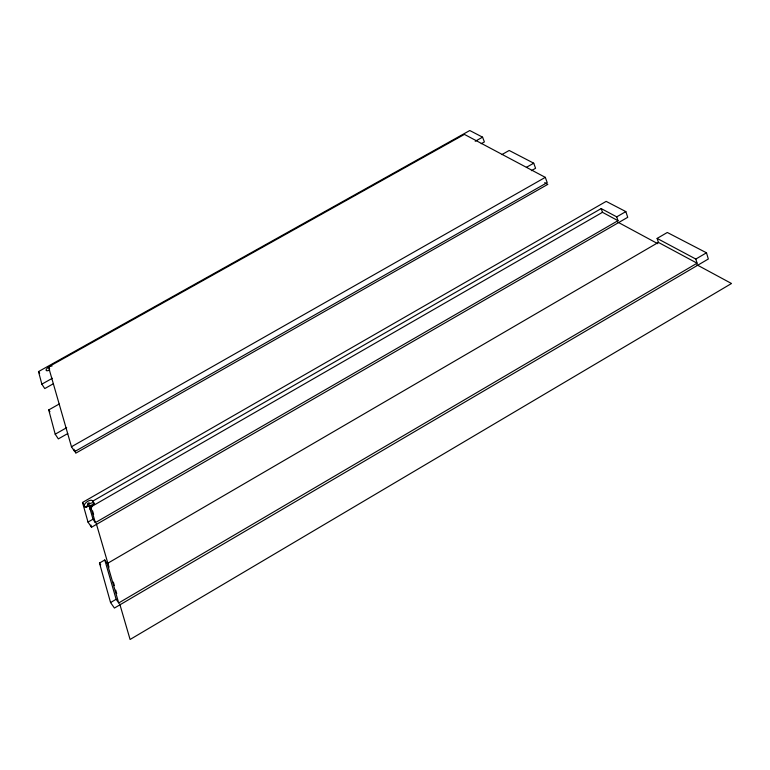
<?xml version="1.0" encoding="UTF-8"?>
<svg xmlns="http://www.w3.org/2000/svg" width="770" height="770" viewBox="0 0 770 770"><rect width="100%" height="100%" fill="white"/><g stroke="black" fill="none" stroke-linecap="round" stroke-linejoin="round"><path stroke-width="1.16" d="M90.263 507.709L91.495 506.285L92.256 506.362L91.024 507.786L89.339 506.419M118.695 602.958L697.081 263.196L695.82 259.057L657.128 238.411L667.311 232.482L706.485 252.801L708.323 259.009L114.422 608.059L110.562 602.554L99.484 563.062L104.778 559.973L107.242 563.544L118.695 602.958L116.135 599.281L104.778 559.973M110.562 602.554L116.135 599.281M695.82 259.057L706.485 252.801M107.242 563.544L658.398 242.396L697.081 263.196M88.001 522.079L82.496 502.463L606.173 201.384L625.837 211.596L627.723 217.313L91.524 527.248L88.001 522.079L93.006 519.192L89.166 505.909A4.861 2.32 -34.2 0 1 84.325 506.006L85.075 507.103M84.325 506.006A4.861 2.32 -34.2 0 1 87.819 501.28A4.861 2.32 -34.2 0 1 92.669 501.183L601.187 208.583L616.722 216.861L625.837 211.596M93.006 519.192L95.345 522.638L617.992 220.672L616.722 216.861M89.695 506.862A1.049 0.501 -34.2 0 1 89.551 506.063A1.049 0.501 -34.2 0 1 90.918 505.438L94.392 503.734L92.669 501.183M617.992 220.672L602.467 212.318L90.793 506.987L95.345 522.638M71.475 446.754L545.304 177.36L547.201 182.606L74.69 451.586L71.475 446.754L48.5 366.915L464.425 134.394L545.304 177.36M67.76 433.548L58.347 438.89L55.199 434.193L66.692 427.677M526.401 167.331L533.716 163.192L535.574 168.293L531.387 170.671M55.199 434.193L48.731 409.929L59.194 404.029M501.867 154.597L509.191 150.468L533.716 163.192M53.159 383.864L44.766 388.571L41.849 384.153L38.5 371.592L469.787 130.525L482.569 137.166L484.388 141.921L481.24 143.682M41.849 384.153L52.341 378.272M475.215 141.276L482.569 137.166M89.686 506.862L91.024 507.796M544.679 182.644L547.826 184.348L75.749 453.183L75.085 450.883M617.819 222.135L657.83 243.724M696.773 264.755L731.5 283.504L130.091 639.475L119.716 603.911M99.484 563.062L100.716 564.843M82.496 502.463L83.641 504.157M91.361 505.476L91.928 506.333M90.927 505.428L91.495 506.285M89.166 505.909L90.898 508.469A4.861 2.329 -34.2 0 1 89.724 509.037M48.731 409.929L49.944 411.757M38.5 371.592L39.645 373.334M48.5 366.915L49.636 368.666M601.187 208.583L602.467 212.318M657.128 238.411L658.398 242.396M92.612 510.972L93.613 514.418M96.289 523.59L109.013 567.192M113.363 582.11L114.364 585.556M115.702 590.138L116.703 593.583M74.016 449.285L74.69 451.586M90.456 506.939L90.898 508.469M90.908 525.053L91.524 527.248M49.636 369.995A3.86 1.492 -31.6 0 1 46.344 369.244A3.86 1.492 -31.6 0 1 52.033 366.01M86.211 507.199A4.861 2.329 -34.2 0 1 90.552 503.32A4.861 2.329 -34.2 0 1 94.392 503.734M91.678 506.708A1.049 0.501 -34.2 0 1 90.379 507.7A1.049 0.501 -34.2 0 1 90.1 506.939A1.049 0.501 -34.2 0 1 91.534 506.294M88.3 504.244A1.049 0.501 -34.2 0 0 89.368 503.003A1.049 0.501 -34.2 0 0 87.828 503.513A1.049 0.501 -34.2 0 0 88.3 504.244"/></g></svg>
